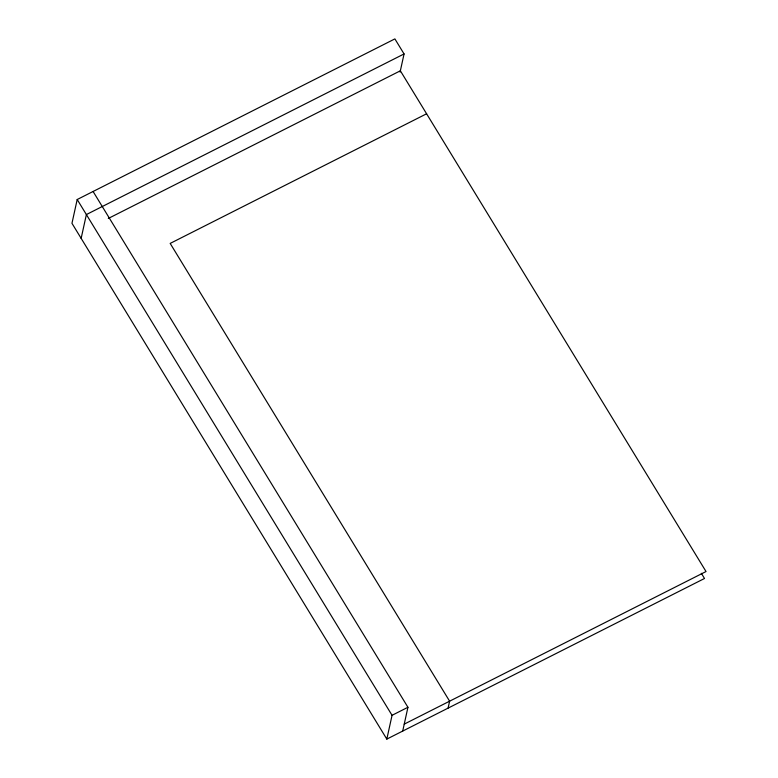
<?xml version="1.0" encoding="UTF-8"?>
<svg xmlns="http://www.w3.org/2000/svg" width="778" height="778" viewBox="0 0 778 778"><rect width="100%" height="100%" fill="white"/><g stroke="black" fill="none" stroke-linecap="round" stroke-linejoin="round"><path stroke-width="1.17" d="M400.077 72.072L404.064 53.945L394.884 38.9L77.197 199.518L71.965 223.315L386.822 739.1L704.508 578.482L701.338 573.298M81.155 238.36L86.377 214.563L404.064 53.945M386.822 739.1L392.054 715.313L77.197 199.518M402.712 731.067L407.935 707.28L93.088 191.485M448.089 708.126L449.616 701.182L170.178 243.417L426.597 113.782M108.298 218.462L400.359 70.798L706.035 571.538L404.229 724.133M392.054 715.313L407.935 707.28"/></g></svg>
